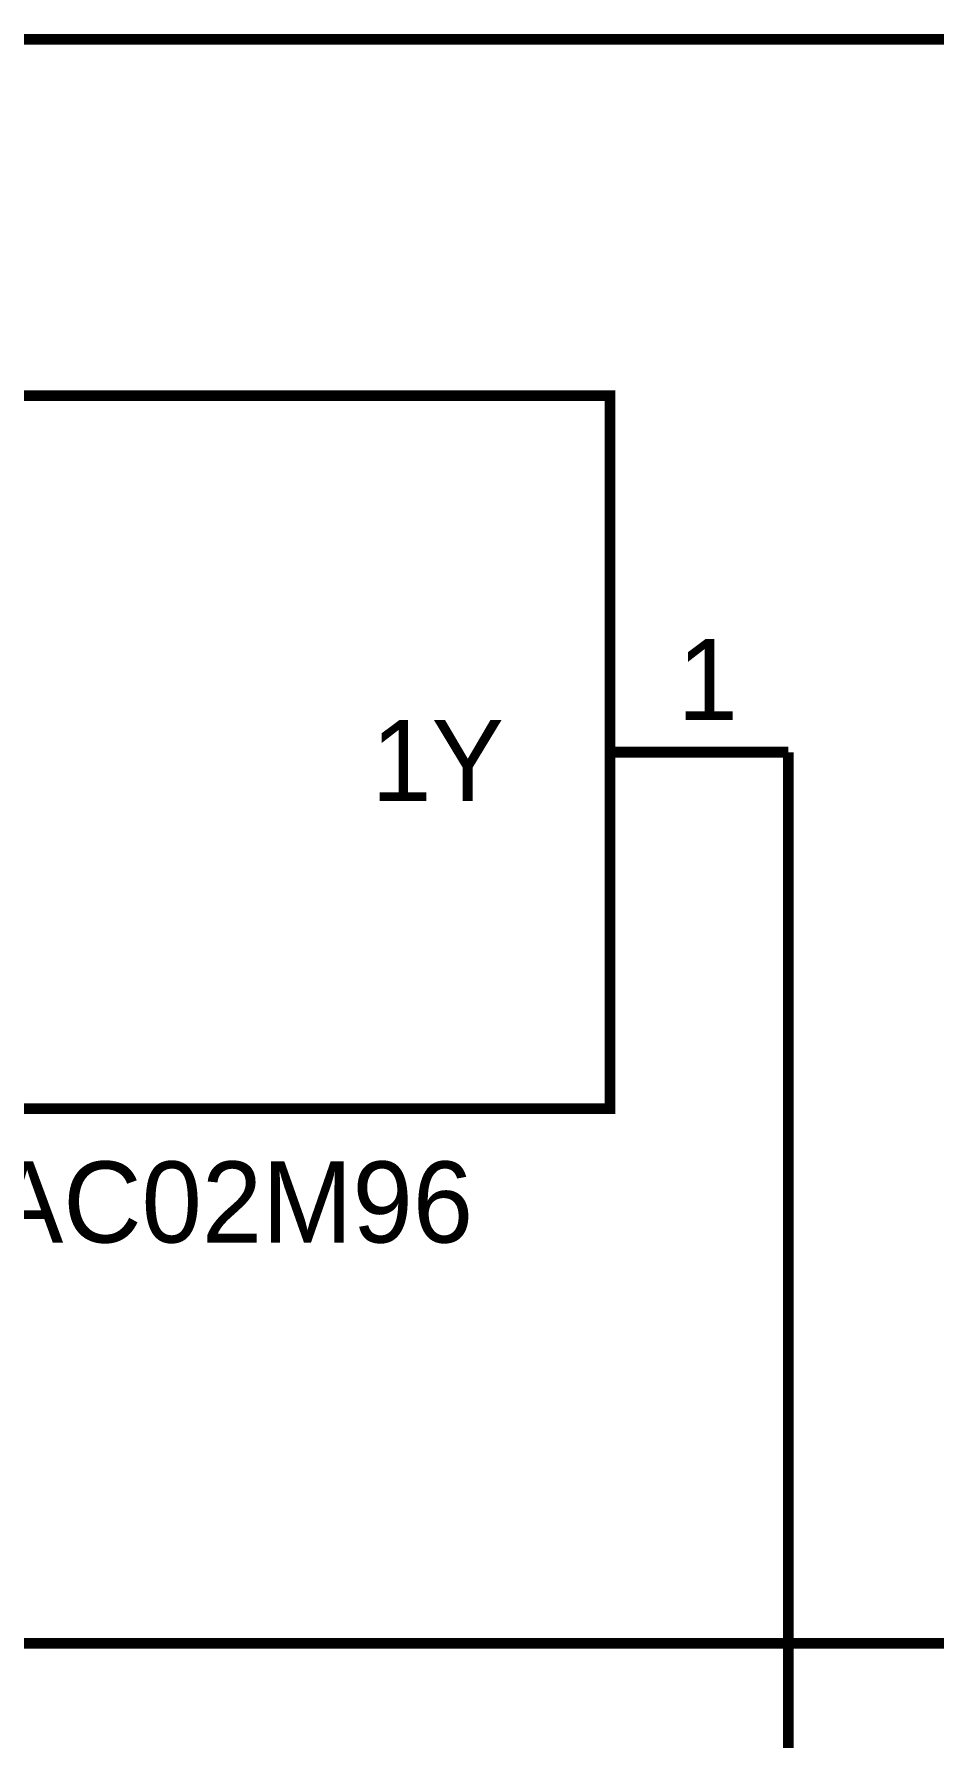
# Model space of a CAD drawing. Header units: millimetres. Extents: x 0 to 594, y 0 to 420.
# Drawn here: x 281.35 to 306.59, y 334.84 to 382.64 of the extents above; entities that cross this region are included whole.
import ezdxf

# ---------------------------------------------------------------- set-up
doc = ezdxf.new("R2010")
doc.units = ezdxf.units.MM
doc.layers.add('Sheet', color=255, linetype='Continuous')

msp = doc.modelspace()

# ---------------------------------------------------------------- linework, layer by layer
at = {"layer": 'Sheet', "const_width": 0.3}
for points in [[(165.033, 367.5), (165.033, 382.489), (310.012, 382.489)], [(302.511, 362.493), (302.511, 322.486), (257.522, 322.486), (257.522, 312.489), (262.512, 312.489)], [(297.505, 362.493), (302.511, 362.493)], [(262.512, 337.491), (267.518, 337.491), (310.012, 337.491)]]:
    msp.add_lwpolyline(points, dxfattribs=at)
msp.add_lwpolyline([(272.508, 372.491), (297.505, 372.491), (297.505, 352.495), (272.508, 352.495), (272.508, 372.491)], close=True, dxfattribs=at)

# ---------------------------------------------------------------- texts
at = {"layer": 'Sheet'}
for s, height, p in [('1', 2.274, (299.4, 363.394)), ('1Y', 2.2744, (290.81, 361.119)), ('CD74AC02M96', 2.27437, (272.366, 348.736))]:
    msp.add_text(s, height=height, dxfattribs=at).set_placement(p)

doc.saveas('drawing.dxf')
